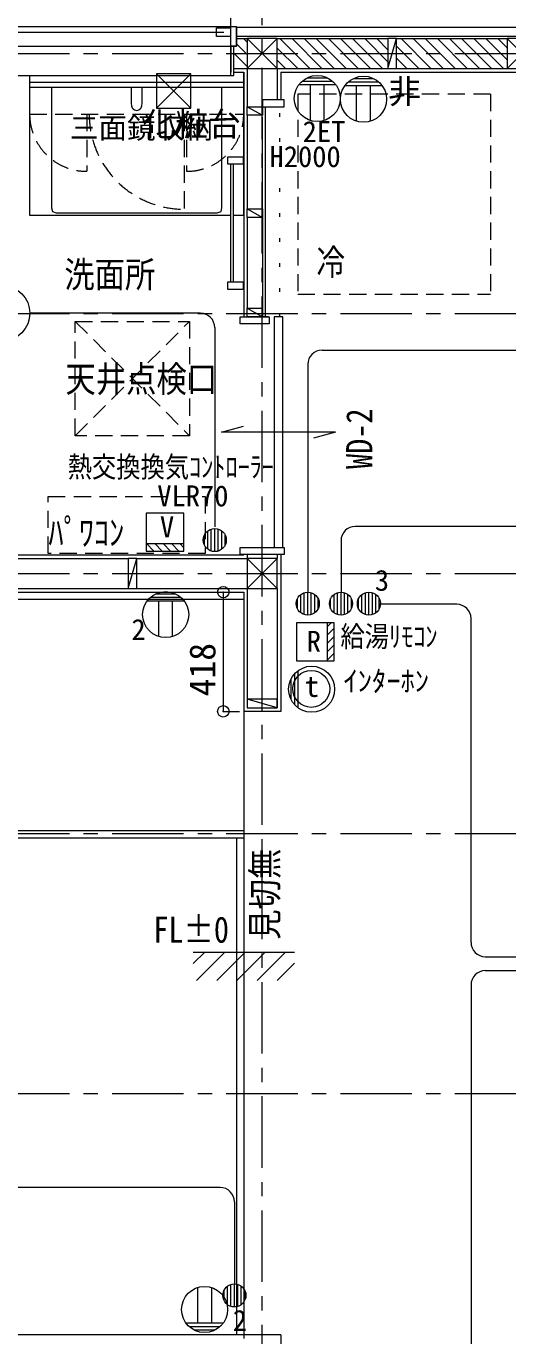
# Model space of a CAD drawing. Units: millimetres at full size, sheet at 1:50. Extents: x -16792 to 54909, y -26252 to 25759.
# Drawn here: x -2343 to -656, y -940 to 3645 of the extents above; entities that cross this region are included whole.
import ezdxf
from ezdxf.enums import TextEntityAlignment as Align

# ---------------------------------------------------------------- set-up
doc = ezdxf.new("R2010")
doc.units = ezdxf.units.MM
doc.header["$LTSCALE"] = 50
doc.header["$PDMODE"] = 32
doc.header["$PDSIZE"] = 40
for name, pattern in [('CHAIN1', [8, 5, -1, 1, -1]), ('DASHED1', [1.8, 1.2, -0.6]), ('DOTTED', [1.75, 0.25, -1.5])]:
    doc.linetypes.add(name, pattern=pattern)
for name, color, linetype, lineweight in [('3-1_通り芯・通り番号', 7, 'Continuous', 13), ('3-2_柱(黄)', 4, 'Continuous', 5), ('3-3_仕上線(黄)', 3, 'Continuous', 20), ('3-4_下地・間柱(水色)', 4, 'Continuous', 5), ('3-5_サッシ・室内建具', 7, 'Continuous', 13), ('3-6_住宅設備・造作', 4, 'Continuous', 5), ('3-7_家具点線', 4, 'DASHED1', 5), ('3-8_ハッチング', 1, 'Continuous', 9), ('3-9_建築設備', 5, 'Continuous', 13), ('3-A_文字', 7, 'Continuous', 13), ('3-F_寸法・方位', 7, 'Continuous', 13), ('8-1', 134, 'Continuous', 13), ('8-2', 6, 'Continuous', 13), ('8-A', 6, 'Continuous', 13)]:
    doc.layers.add(name, color=color, linetype=linetype, lineweight=lineweight)
doc.styles.add('ＭＳ ゴシック', font='')
doc.styles.get('ＭＳ ゴシック').set_extended_font_data('MS Gothic')

msp = doc.modelspace()

# ---------------------------------------------------------------- linework, layer by layer
at = {"layer": '3-1_通り芯・通り番号', "color": 1, "linetype": 'CHAIN1', "lineweight": 9}
for p, q in [((-1516.26, -5551.2), (-1516.26, 6242.32)), ((-7242.18, 3548.8), (4082.32, 3548.8)), ((-7242.18, 2638.8), (4082.32, 2638.8)), ((-7242.18, 1728.8), (4082.32, 1728.8)), ((-7242.18, 818.8), (4082.32, 818.8)), ((-7242.18, -91.2), (4082.32, -91.2))]:
    msp.add_line(p, q, dxfattribs=at)
at = {"layer": '3-2_柱(黄)'}
for p, q in [((-1568.76, 3601.3), (-1463.76, 3496.3)), ((-1463.76, 3601.3), (-1568.76, 3496.3)), ((-658.76, 3601.3), (-553.76, 3496.3)), ((-553.76, 3601.3), (-658.76, 3496.3)), ((-1568.76, 1781.3), (-1463.76, 1676.3)), ((-1463.76, 1781.3), (-1568.76, 1676.3))]:
    msp.add_line(p, q, dxfattribs=at)
at = {"layer": '3-2_柱(黄)', "color": 3, "lineweight": 20}
for points in [[(-1568.76, 3601.3), (-1568.76, 3496.3), (-1463.76, 3496.3), (-1463.76, 3601.3)], [(-658.76, 3601.3), (-658.76, 3496.3), (-553.76, 3496.3), (-553.76, 3601.3)], [(-1568.76, 1781.3), (-1568.76, 1676.3), (-1463.76, 1676.3), (-1463.76, 1781.3)]]:
    msp.add_lwpolyline(points, close=True, dxfattribs=at)
at = {"layer": '3-3_仕上線(黄)'}
for p, q in [((-1606.26, 3641.3), (-1516.26, 3641.3)), ((-1516.26, 3641.3), (-606.26, 3641.3)), ((-1616.26, 3483.8), (-1581.26, 3483.8)), ((-1581.26, 3483.8), (-1581.26, 2627.3)), ((-1451.26, 3483.8), (-1451.26, 3386.9)), ((-1451.26, 3483.8), (-606.26, 3483.8)), ((-1581.26, 1819.9), (-1581.26, 1819.8)), ((-1581.26, 1795.8), (-1581.26, 1793.8)), ((-1451.26, 1795.8), (-1451.26, 1728.8)), ((-1451.26, 1728.8), (-1451.26, 1246.3)), ((-1451.26, 1246.3), (-1581.26, 1246.3)), ((-1451.26, -936.2), (-2426.26, -936.2)), ((-1451.26, -936.2), (-1451.26, -1066.2))]:
    msp.add_line(p, q, dxfattribs=at)
for points in [[(-3271.26, 1793.8), (-2426.26, 1793.8), (-1581.26, 1793.8)], [(-4169.26, 1663.8), (-1581.26, 1663.8), (-1581.26, 1246.3)]]:
    msp.add_lwpolyline(points, dxfattribs=at)
at = {"layer": '3-4_下地・間柱(水色)'}
for p, q in [((-1606.26, 3610.3), (-1516.26, 3610.3)), ((-1606.26, 3601.3), (-1568.76, 3601.3)), ((-1516.26, 3610.3), (-606.26, 3610.3)), ((-1463.76, 3601.3), (-1076.26, 3601.3)), ((-1076.26, 3496.3), (-1046.26, 3601.3)), ((-1046.26, 3601.3), (-1076.26, 3601.3)), ((-1076.26, 3601.3), (-1076.26, 3496.3)), ((-1046.26, 3496.3), (-1046.26, 3601.3)), ((-1046.26, 3601.3), (-658.76, 3601.3)), ((-1591.26, 3496.3), (-1568.76, 3496.3)), ((-1568.76, 3496.3), (-1568.76, 3362.8)), ((-1463.76, 3496.3), (-1076.26, 3496.3)), ((-1463.76, 3496.3), (-1463.76, 3386.9)), ((-1076.26, 3496.3), (-1046.26, 3496.3)), ((-1046.26, 3496.3), (-658.76, 3496.3)), ((-1568.76, 3332.8), (-1568.76, 3005.55)), ((-1568.76, 2975.55), (-1568.76, 2657.3)), ((-1568.76, 1819.9), (-1568.76, 1819.8)), ((-1568.76, 1795.8), (-1568.76, 1781.3)), ((-1463.76, 1795.8), (-1463.76, 1781.3)), ((-2373.76, 1781.3), (-1986.26, 1781.3)), ((-1986.26, 1676.3), (-1956.26, 1781.3)), ((-1956.26, 1781.3), (-1986.26, 1781.3)), ((-1986.26, 1781.3), (-1986.26, 1676.3)), ((-1956.26, 1781.3), (-1568.76, 1781.3)), ((-1956.26, 1676.3), (-1956.26, 1781.3)), ((-2373.76, 1676.3), (-1986.26, 1676.3)), ((-1986.26, 1676.3), (-1956.26, 1676.3)), ((-1956.26, 1676.3), (-1568.76, 1676.3)), ((-1568.76, 1676.3), (-1568.76, 1258.8)), ((-1463.76, 1676.3), (-1463.76, 1258.8)), ((-1463.76, 1288.8), (-1568.76, 1288.8)), ((-1463.76, 1258.8), (-1463.76, 1288.8)), ((-1581.26, 1246.3), (-1581.26, -948.7)), ((-1568.76, 1258.8), (-1463.76, 1258.8)), ((-3321.26, 803.8), (-1581.26, 803.8))]:
    msp.add_line(p, q, dxfattribs=at)
at = {"layer": '3-4_下地・間柱(水色)', "color": 1, "lineweight": 9}
for p, q in [((-3321.26, 1638.8), (-1581.26, 1638.8)), ((-3321.26, 828.8), (-1581.26, 828.8)), ((-1606.26, 803.8), (-1606.26, -936.2))]:
    msp.add_line(p, q, dxfattribs=at)
at = {"layer": '3-4_下地・間柱(水色)'}
msp.add_lwpolyline([(-1463.76, 1258.8), (-1568.76, 1288.8), (-1568.76, 1258.8)], dxfattribs=at)
at = {"layer": '3-5_サッシ・室内建具', "linetype": 'DASHED1'}
msp.add_line((-1626.26, 3639.3), (-1626.26, 3894.3), dxfattribs=at)
at = {"layer": '3-5_サッシ・室内建具'}
for p, q in [((-3246.26, 3644.3), (-1626.26, 3644.3)), ((-3201.26, 3624.3), (-1651.26, 3624.3)), ((-1676.26, 3639.3), (-1626.26, 3639.3)), ((-1626.26, 3644.3), (-1606.26, 3644.3)), ((-1626.26, 3471.8), (-1626.26, 3644.3)), ((-1606.26, 3574.3), (-1606.26, 3644.3)), ((-1606.26, 3641.3), (-1606.26, 3632.3)), ((-1606.26, 3641.3), (-1606.26, 3574.3)), ((-3246.26, 3574.3), (-1626.26, 3574.3)), ((-1626.26, 3574.3), (-1606.26, 3574.3)), ((-1606.26, 3574.3), (-1626.26, 3574.3)), ((-1626.26, 3574.3), (-1626.26, 3483.8)), ((-3236.26, 3471.8), (-1616.26, 3471.8)), ((-1568.76, 3332.8), (-1568.76, 3362.8)), ((-1568.76, 3362.8), (-1495.26, 3362.8)), ((-1568.76, 3362.8), (-1515.26, 3332.8)), ((-1515.26, 3386.8), (-1515.26, 3362.8)), ((-1439.26, 3386.8), (-1515.26, 3386.8)), ((-1515.26, 3362.8), (-1515.26, 3332.8)), ((-1505.26, 2627.3), (-1505.26, 3362.8)), ((-1495.26, 3362.8), (-1439.26, 3362.8)), ((-1439.26, 3362.8), (-1439.26, 3386.8)), ((-1515.26, 3332.8), (-1568.76, 3332.8)), ((-1515.26, 3005.55), (-1515.26, 3326.07)), ((-1568.76, 2975.55), (-1568.76, 3005.55)), ((-1568.76, 3005.55), (-1515.26, 2975.55)), ((-1515.26, 2975.55), (-1515.26, 2657.3)), ((-1593.26, 2603.3), (-1593.26, 2627.3)), ((-1593.26, 2627.3), (-1492.12, 2627.3)), ((-1568.76, 2657.3), (-1515.26, 2627.3)), ((-1492.12, 2627.3), (-1492.12, 2603.3)), ((-1444.26, 2627.3), (-1474.26, 2627.3)), ((-1474.26, 2627.3), (-1474.26, 1819.8)), ((-1444.26, 1819.8), (-1444.26, 2627.3)), ((-1492.12, 2603.3), (-1593.26, 2603.3)), ((-1659.26, 2223.55), (-1581.98, 2244.26)), ((-1259.26, 2223.55), (-1659.26, 2223.55)), ((-1259.26, 2223.55), (-1336.53, 2202.85)), ((-1593.26, 1795.8), (-1593.26, 1819.8)), ((-1439.26, 1795.8), (-1593.26, 1795.8))]:
    msp.add_line(p, q, dxfattribs=at)
at = {"layer": '3-5_サッシ・室内建具', "linetype": 'DOTTED'}
msp.add_line((-1454.26, 2627.3), (-1454.26, 3362.8), dxfattribs=at)
at = {"layer": '3-5_サッシ・室内建具'}
for points in [[(-1626.26, 3609.3), (-1676.26, 3609.3), (-1676.26, 3639.3)], [(-1626.26, 3471.8), (-1616.26, 3471.8), (-1616.26, 3574.3)], [(-1568.76, 3005.55), (-1515.26, 3005.55), (-1515.26, 2975.55), (-1568.76, 2975.55)], [(-1495.26, 2627.3), (-1568.76, 2627.3), (-1568.76, 2657.3)], [(-1568.76, 2657.3), (-1515.26, 2657.3), (-1515.26, 2627.3)], [(-1593.26, 1819.8), (-1439.26, 1819.8), (-1439.26, 1795.8)]]:
    msp.add_lwpolyline(points, dxfattribs=at)
at = {"layer": '3-6_住宅設備・造作'}
for p, q in [((-2331.26, 3471.8), (-2331.26, 2983.8)), ((-2331.26, 3448.47), (-1581.26, 3448.47)), ((-1581.26, 2983.8), (-1581.26, 3483.8)), ((-2331.26, 3431.31), (-1581.26, 3431.31)), ((-2331.26, 2983.8), (-1627.71, 2983.8)), ((-1617.71, 2983.8), (-1581.26, 2983.8))]:
    msp.add_line(p, q, dxfattribs=at)
at = {"layer": '3-6_住宅設備・造作', "linetype": 'DASHED1'}
for p, q in [((-2331.26, 3336.8), (-1581.26, 3336.8)), ((-2131.26, 3336.8), (-2131.26, 3136.8)), ((-1790.02, 3336.8), (-1790.02, 3004.16)), ((-1781.26, 3336.8), (-1781.26, 3136.8)), ((-2171.26, 2611.3), (-1771.26, 2211.3)), ((-2171.26, 2211.3), (-1771.26, 2611.3))]:
    msp.add_line(p, q, dxfattribs=at)
at = {"layer": '3-6_住宅設備・造作'}
for points in [[(-2255.1, 3431.31), (-2255.1, 3008.76), (-2251.75, 2996.09), (-2238.79, 2991.02), (-1673.73, 2991.02), (-1660.76, 2996.09), (-1657.42, 3008.76), (-1657.42, 3431.31)], [(-1975.39, 3431.31), (-1975.39, 3375.35), (-1974.42, 3365.44), (-1971.74, 3359.42), (-1969, 3355.55), (-1963.37, 3351.43), (-1956.26, 3349.95), (-1949.15, 3351.43), (-1943.52, 3355.55), (-1940.77, 3359.42), (-1938.1, 3365.44), (-1937.13, 3375.35), (-1937.13, 3431.31)]]:
    msp.add_lwpolyline(points, dxfattribs=at)
at = {"layer": '3-6_住宅設備・造作', "linetype": 'DASHED1'}
msp.add_lwpolyline([(-2171.26, 2611.3), (-1771.26, 2611.3), (-1771.26, 2211.3), (-2171.26, 2211.3)], close=True, dxfattribs=at)
for centre, radius, start, end in [((-2131.26, 3336.8), 200, 182.33514, 270), ((-1790.02, 3336.8), 332.64, 180, 270), ((-1781.26, 3336.8), 200, 270, 357.66486)]:
    msp.add_arc(centre, radius, start, end, dxfattribs=at)
at = {"layer": '3-7_家具点線'}
for p in [(-716.71, 3407.15), (-1391.71, 2707.15)]:
    msp.add_line(p, (-716.71, 2707.15), dxfattribs=at)
msp.add_lwpolyline([(-716.71, 3407.15), (-1391.71, 3407.15), (-1391.71, 2707.15)], dxfattribs=at)
at = {"layer": '3-8_ハッチング'}
for p, q in [((-1606.26, 3583.37), (-1568.76, 3545.87)), ((-1581.26, 3600.8), (-1568.76, 3588.3)), ((-1454.49, 3601.3), (-1349.49, 3496.3)), ((-1412.06, 3601.3), (-1307.06, 3496.3)), ((-1369.63, 3601.3), (-1264.63, 3496.3)), ((-1327.21, 3601.3), (-1222.21, 3496.3)), ((-1284.78, 3601.3), (-1179.78, 3496.3)), ((-1242.35, 3601.3), (-1137.35, 3496.3)), ((-1199.93, 3601.3), (-1094.93, 3496.3)), ((-1157.5, 3601.3), (-1076.26, 3520.06)), ((-1115.07, 3601.3), (-1076.26, 3562.49)), ((-1030.22, 3601.3), (-925.22, 3496.3)), ((-987.79, 3601.3), (-882.79, 3496.3)), ((-945.37, 3601.3), (-840.37, 3496.3)), ((-902.94, 3601.3), (-797.94, 3496.3)), ((-860.52, 3601.3), (-755.52, 3496.3)), ((-818.09, 3601.3), (-713.09, 3496.3)), ((-775.66, 3601.3), (-670.66, 3496.3)), ((-733.24, 3601.3), (-658.76, 3526.82)), ((-690.81, 3601.3), (-658.76, 3569.25)), ((-1616.26, 3550.94), (-1568.76, 3503.44)), ((-1463.76, 3568.15), (-1391.91, 3496.3)), ((-1046.26, 3574.91), (-967.65, 3496.3)), ((-1046.26, 3532.49), (-1010.07, 3496.3)), ((-1616.26, 3496.3), (-1568.76, 3496.3)), ((-1463.76, 3525.72), (-1434.34, 3496.3)), ((-1463.76, 3496.3), (-1076.26, 3496.3)), ((-1046.26, 3496.3), (-658.76, 3496.3))]:
    msp.add_line(p, q, dxfattribs=at)
at = {"layer": '3-9_建築設備', "linetype": 'DASHED1'}
msp.add_lwpolyline([(-2266.26, 1798.8), (-2266.26, 1998.8), (-1716.26, 1998.8), (-1716.26, 1798.8)], close=True, dxfattribs=at)
at = {"layer": '3-A_文字'}
for p, q in [((-1627.71, 3162.69), (-1627.71, 2748.69)), ((-1617.71, 3162.69), (-1617.71, 2748.69)), ((-1758.15, 403.35), (-1403.42, 403.35))]:
    msp.add_line(p, q, dxfattribs=at)
at = {"layer": '3-A_文字', "color": 4, "lineweight": 5}
for p, q in [((-1758.15, 363.17), (-1717.97, 403.35)), ((-1746.58, 304.03), (-1647.26, 403.35)), ((-1675.87, 304.03), (-1576.55, 403.35)), ((-1605.16, 304.03), (-1505.84, 403.35)), ((-1534.45, 304.03), (-1435.13, 403.35)), ((-1463.74, 304.03), (-1403.42, 364.35))]:
    msp.add_line(p, q, dxfattribs=at)
at = {"layer": '3-A_文字'}
for points in [[(-1637.71, 3162.69), (-1581.71, 3162.69), (-1581.71, 3186.69), (-1637.71, 3186.69)], [(-1637.71, 2724.69), (-1581.71, 2724.69), (-1581.71, 2748.69), (-1637.71, 2748.69)]]:
    msp.add_lwpolyline(points, close=True, dxfattribs=at)
at = {"layer": '3-F_寸法・方位'}
for p, q in [((-1652.82, 1663.8), (-1652.82, 1246.3)), ((-1652.82, 1246.3), (-1596.5, 1246.3))]:
    msp.add_line(p, q, dxfattribs=at)
for p in [(-1652.82, 1663.8), (-1652.82, 1246.3)]:
    msp.add_point(p, dxfattribs=at)
at = {"layer": '8-1'}
for p, q in [((-1732.63, 2639.69), (-2330.55, 2639.69)), ((-1682.63, 2589.69), (-1682.63, 1892.05)), ((-1306.87, 2510.76), (-247.26, 2510.76)), ((-1356.87, 2460.76), (-1356.87, 1663.73)), ((-1694.73, 1807.41), (-1694.73, 1884.37)), ((-1682.63, 1805.55), (-1682.63, 1886.22)), ((-1670.53, 1807.41), (-1670.53, 1884.37)), ((-201.78, 1893.64), (-1190.43, 1893.64)), ((-1718.93, 1828.3), (-1718.93, 1863.47)), ((-1706.83, 1813.62), (-1706.83, 1878.15)), ((-1658.43, 1813.62), (-1658.43, 1878.15)), ((-1646.32, 1828.3), (-1646.32, 1863.47)), ((-1240.43, 1843.64), (-1240.43, 1663.73)), ((-1381.07, 1591.12), (-1381.07, 1655.66)), ((-1368.97, 1584.92), (-1368.97, 1661.87)), ((-1356.87, 1583.06), (-1356.87, 1663.73)), ((-1344.76, 1584.92), (-1344.76, 1661.87)), ((-1332.66, 1591.12), (-1332.66, 1655.66)), ((-1264.64, 1591.12), (-1264.64, 1655.66)), ((-1252.54, 1584.92), (-1252.54, 1661.87)), ((-1240.43, 1583.06), (-1240.43, 1663.73)), ((-1228.33, 1584.92), (-1228.33, 1661.87)), ((-1216.23, 1591.12), (-1216.23, 1655.66)), ((-1166.92, 1591.12), (-1166.92, 1655.66)), ((-1154.81, 1584.92), (-1154.81, 1661.87)), ((-1142.71, 1583.06), (-1142.71, 1663.73)), ((-1130.61, 1584.92), (-1130.61, 1661.87)), ((-1118.51, 1591.12), (-1118.51, 1655.66)), ((-1393.17, 1605.81), (-1393.17, 1640.98)), ((-1320.56, 1605.81), (-1320.56, 1640.98)), ((-1276.74, 1605.81), (-1276.74, 1640.98)), ((-1204.13, 1605.81), (-1204.13, 1640.98)), ((-1179.02, 1605.81), (-1179.02, 1640.98)), ((-1106.41, 1605.81), (-1106.41, 1640.98)), ((-834.92, 1621.28), (-1104.08, 1621.28)), ((-784.92, 437.47), (-784.92, 1571.28)), ((-734.92, 387.47), (222.86, 387.47)), ((-734.92, 338.77), (217.2, 338.77)), ((-784.92, 288.77), (-784.92, -1970.81)), ((-1613.96, -470.44), (-1613.96, -758)), ((-1638.16, -830.61), (-1638.16, -766.07)), ((-1626.06, -836.82), (-1626.06, -759.86)), ((-1613.96, -838.68), (-1613.96, -758)), ((-1601.86, -836.82), (-1601.86, -759.86)), ((-1589.76, -830.61), (-1589.76, -766.07)), ((-1650.26, -815.93), (-1650.26, -780.76)), ((-1577.65, -815.93), (-1577.65, -780.76))]:
    msp.add_line(p, q, dxfattribs=at)
for centre, radius in [((-2426.55, 2639.69), 96), ((-1682.63, 1845.89), 40.34), ((-1356.87, 1623.39), 40.34), ((-1240.43, 1623.39), 40.34), ((-1142.71, 1623.39), 40.34), ((-1613.96, -798.34), 40.34)]:
    msp.add_circle(centre, radius, dxfattribs=at)
for centre, start, end in [((-1732.63, 2589.69), 0, 90), ((-1306.87, 2460.76), 90, 180), ((-1190.43, 1843.64), 90, 180), ((-834.92, 1571.28), 0, 90), ((-734.92, 437.47), 180, 270), ((-734.92, 288.77), 90, 180)]:
    msp.add_arc(centre, 50, start, end, dxfattribs=at)
at = {"layer": '8-2'}
for p, q in [((-1767.06, 3477.82), (-1887.11, 3357.76)), ((-1887.11, 3477.82), (-1887.11, 3357.76)), ((-1767.06, 3477.82), (-1887.11, 3477.82)), ((-1767.06, 3357.76), (-1887.11, 3477.82)), ((-1767.06, 3357.76), (-1767.06, 3477.82)), ((-1388.02, 3440.19), (-1258.94, 3440.19)), ((-1376.84, 3452.29), (-1270.12, 3452.29)), ((-1358.65, 3464.39), (-1288.31, 3464.39)), ((-1347.68, 3314.82), (-1347.68, 3440.19)), ((-1299.28, 3314.82), (-1299.28, 3440.19)), ((-1887.11, 3357.76), (-1767.06, 3357.76)), ((-1889.89, 1657.63), (-1819.55, 1657.63)), ((-1919.26, 1633.42), (-1790.18, 1633.42)), ((-1908.08, 1645.52), (-1801.36, 1645.52)), ((-1878.92, 1508.06), (-1878.92, 1633.42)), ((-1830.52, 1508.06), (-1830.52, 1633.42)), ((-1742.62, -770.37), (-1742.62, -895.73)), ((-1694.21, -770.37), (-1694.21, -895.73)), ((-1653.87, -895.73), (-1782.95, -895.73)), ((-1665.05, -907.83), (-1771.77, -907.83)), ((-1683.25, -919.93), (-1753.58, -919.93))]:
    msp.add_line(p, q, dxfattribs=at)
at = {"layer": '8-2', "color": 5}
for p, q in [((-1215.02, 3449.61), (-1108.29, 3449.61)), ((-1196.82, 3461.71), (-1126.49, 3461.71)), ((-1226.2, 3437.51), (-1097.11, 3437.51)), ((-1185.86, 3312.15), (-1185.86, 3437.51)), ((-1137.45, 3312.15), (-1137.45, 3437.51))]:
    msp.add_line(p, q, dxfattribs=at)
at = {"layer": '8-2'}
for centre in [(-1323.48, 3391.78), (-1854.72, 1585.02), (-1718.41, -847.33)]:
    msp.add_circle(centre, 80.68, dxfattribs=at)
at = {"layer": '8-2', "color": 5}
msp.add_circle((-1161.65, 3389.1), 80.68, dxfattribs=at)
at = {"layer": '8-A'}
for p, q in [((-1922.52, 1939.66), (-1922.52, 1807.66)), ((-1790.52, 1939.66), (-1922.52, 1939.66)), ((-1790.52, 1807.66), (-1790.52, 1939.66)), ((-1856.52, 1832.41), (-1922.52, 1832.41)), ((-1922.52, 1807.66), (-1790.52, 1807.66)), ((-1896.4, 1807.66), (-1921.15, 1832.41)), ((-1867.23, 1807.66), (-1891.98, 1832.41)), ((-1838.06, 1807.66), (-1862.81, 1832.41)), ((-1790.52, 1832.41), (-1856.52, 1832.41)), ((-1808.89, 1807.66), (-1833.65, 1832.41)), ((-1790.52, 1818.45), (-1804.48, 1832.41)), ((-1274.63, 1555.71), (-1288.58, 1541.75)), ((-1263.83, 1537.34), (-1288.58, 1512.58)), ((-1263.83, 1508.17), (-1288.58, 1483.42)), ((-1263.83, 1479), (-1288.58, 1454.25)), ((-1263.83, 1449.83), (-1288.58, 1425.08)), ((-1403.84, 1377.12), (-1403.84, 1270.4)), ((-1391.74, 1388.3), (-1391.74, 1259.22)), ((-1415.95, 1358.92), (-1415.95, 1288.59))]:
    msp.add_line(p, q, dxfattribs=at)
at = {"layer": '8-A', "color": 134}
msp.add_line((-1663.96, -420.44), (-2831.26, -420.44), dxfattribs=at)
at = {"layer": '8-A'}
msp.add_lwpolyline([(-1263.83, 1423.71), (-1263.83, 1555.71), (-1395.83, 1555.71), (-1395.83, 1423.71)], close=True, dxfattribs=at)
msp.add_lwpolyline([(-1288.58, 1555.71), (-1288.58, 1489.71), (-1288.58, 1423.71)], dxfattribs=at)
for centre, radius in [((-1343.34, 1323.76), 80.68), ((-1344.55, 1324.95), 64.54)]:
    msp.add_circle(centre, radius, dxfattribs=at)
at = {"layer": '8-A', "color": 134}
msp.add_arc((-1663.96, -470.44), 50, 0, 90, dxfattribs=at)

# ---------------------------------------------------------------- texts
at = {"layer": '3-4_下地・間柱(水色)', "color": 7, "style": 'ＭＳ ゴシック'}
msp.add_text('三面鏡収納', height=73.31, dxfattribs=at).set_placement((-2190.03, 3229.83), align=Align.BOTTOM_LEFT)
at = {"layer": '3-9_建築設備', "color": 7, "style": 'ＭＳ ゴシック', "width": 0.85}
msp.add_text('ﾊﾟﾜｺﾝ', height=91.64, dxfattribs=at).set_placement((-2265.32, 1799.34), align=Align.BOTTOM_LEFT)
at = {"layer": '3-A_文字', "style": 'ＭＳ ゴシック'}
for s, width, p in [('冷', 0.8, (-1326.41, 2745.69)), ('洗面所', 0.85, (-2209.8, 2702.38)), ('天井点検口', 0.85, (-2205.83, 2336.63)), ('FL±0', 0.85, (-1897.89, 409.09))]:
    msp.add_text(s, height=91.64, dxfattribs=dict(at, width=width)).set_placement(p, align=Align.BOTTOM_LEFT)
at = {"layer": '3-A_文字', "style": 'ＭＳ ゴシック', "width": 0.85}
for s, p in [('WD-2', (-1103.35, 2094.72)), ('見切無', (-1434.26, 446.82))]:
    msp.add_text(s, height=91.64, rotation=90, dxfattribs=at).set_placement(p, align=Align.BOTTOM_LEFT)
at = {"layer": '3-F_寸法・方位', "style": 'ＭＳ ゴシック'}
msp.add_text('418', height=91.64, rotation=90, dxfattribs=at).set_placement((-1652.82, 1298.8), align=Align.BOTTOM_LEFT)
at = {"layer": '8-2', "color": 7, "style": 'ＭＳ ゴシック'}
for s, p in [('2ET', (-1374.98, 3217.16)), ('H2000', (-1490.8, 3129.74))]:
    msp.add_text(s, height=73.31, dxfattribs=at).set_placement(p, align=Align.BOTTOM_LEFT)
at = {"layer": '8-A', "color": 5, "style": 'ＭＳ ゴシック'}
msp.add_text('非', height=84.31, dxfattribs=at).set_placement((-1075.32, 3349.42), align=Align.BOTTOM_LEFT)
at = {"layer": '8-A', "color": 7, "style": 'ＭＳ ゴシック'}
for s, height, p in [('化粧台', 84.31, (-1936.29, 3234.48)), ('VLR70', 73.31, (-1883.99, 1941.92)), ('V', 73.31, (-1874.82, 1833.52)), ('3', 73.31, (-1121.86, 1646.42)), ('2', 73.31, (-1974.69, 1474.23)), ('R', 73.31, (-1360.53, 1432.79)), ('ｲﾝﾀｰﾎﾝ', 73.31, (-1231.88, 1293.92)), ('t', 73.31, (-1367.47, 1274.92)), ('2', 73.31, (-1619.53, -944.29))]:
    msp.add_text(s, height=height, dxfattribs=at).set_placement(p, align=Align.BOTTOM_LEFT)
at = {"layer": '8-A', "color": 7, "style": 'ＭＳ ゴシック', "width": 0.85}
for s, p in [('熱交換換気ｺﾝﾄﾛｰﾗｰ', (-2197.87, 2043.66)), ('給湯ﾘﾓｺﾝ', (-1242.28, 1450.05))]:
    msp.add_text(s, height=73.31, dxfattribs=at).set_placement(p, align=Align.BOTTOM_LEFT)

doc.saveas('drawing.dxf')
